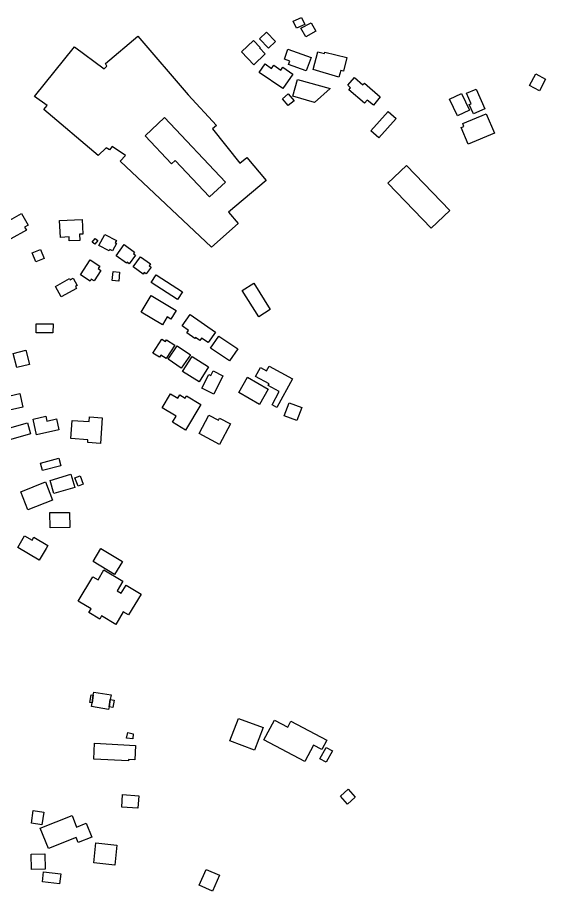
# Model space of a CAD drawing. Header units: metres. Extents: x -30816 to -28918, y -46789 to -43839.
# Drawn here: x -30272.3 to -30043.2, y -46141.5 to -45765.1 of the extents above; entities that cross this region are included whole.
import ezdxf

# ---------------------------------------------------------------- set-up
doc = ezdxf.new("R2010")
doc.units = ezdxf.units.M
doc.header["$MEASUREMENT"] = 0

msp = doc.modelspace()

# ---------------------------------------------------------------- linework, layer by layer
for points in [[(-30151.32, -45769.83), (-30152.72, -45766.76), (-30149.1, -45765.11), (-30147.69, -45768.17), (-30151.32, -45769.83)], [(-30149.32, -45769.83), (-30144.94, -45767.41), (-30142.89, -45771.04), (-30147.27, -45773.48), (-30149.32, -45769.83)], [(-30220.08, -45773.22), (-30198.29, -45798.68), (-30185.94, -45812.03), (-30187.64, -45813.48), (-30175.78, -45828.28), (-30172.75, -45825.91), (-30164.38, -45835.82), (-30180.71, -45849.56), (-30176.6, -45854.41), (-30188.06, -45864.78), (-30227.66, -45827.48), (-30225.47, -45825), (-30231.18, -45821.08), (-30232.41, -45822.53), (-30233.73, -45821.64), (-30237.27, -45824.93), (-30260.8, -45805.11), (-30259.41, -45803.34), (-30264.9, -45799.42), (-30247.56, -45777.94), (-30234.7, -45787.44), (-30233.5, -45786.22), (-30234.1, -45785.1), (-30220.08, -45773.22)], [(-30163.44, -45778.44), (-30167.3, -45774.47), (-30164.27, -45771.55), (-30160.4, -45775.51), (-30163.44, -45778.44)], [(-30169.86, -45775.19), (-30167.07, -45778.13), (-30167.27, -45778.32), (-30164.78, -45780.93), (-30169.77, -45785.63), (-30175.05, -45780.06), (-30169.86, -45775.19)], [(-30144.87, -45782.45), (-30146.99, -45788.29), (-30154.72, -45785.51), (-30154.18, -45784.1), (-30156.52, -45783.29), (-30155.01, -45778.94), (-30144.87, -45782.45)], [(-30131.99, -45788.11), (-30132.9, -45791.09), (-30144.08, -45787.68), (-30141.95, -45779.98), (-30139.14, -45780.74), (-30138.99, -45780.15), (-30129.42, -45782.54), (-30130.88, -45788.38), (-30131.99, -45788.11)], [(-30158.04, -45787.97), (-30157.15, -45786.67), (-30152.79, -45789.67), (-30157.17, -45795.98), (-30167.38, -45788.97), (-30164.85, -45785.31), (-30162.09, -45787.21), (-30161.13, -45785.84), (-30158.04, -45787.97)], [(-30045.91, -45796.93), (-30050.22, -45794.65), (-30047.54, -45789.62), (-30043.22, -45791.9), (-30045.91, -45796.93)], [(-30150.84, -45792.01), (-30136.69, -45795.99), (-30143.49, -45801.96), (-30152.9, -45799.31), (-30150.84, -45792.01)], [(-30117.9, -45803.23), (-30120.61, -45801.05), (-30121.7, -45802.34), (-30128.6, -45796.58), (-30127.8, -45795.63), (-30129.06, -45794.51), (-30126.08, -45791.19), (-30122.44, -45794.42), (-30121.72, -45793.6), (-30114.92, -45799.55), (-30117.9, -45803.23)], [(-30069.53, -45804.78), (-30074.55, -45806.95), (-30076.33, -45802.87), (-30075.55, -45802.54), (-30077.54, -45798.01), (-30073.3, -45796.17), (-30069.53, -45804.78)], [(-30154.8, -45798.28), (-30152.31, -45801.25), (-30154.8, -45803.33), (-30157.29, -45800.36), (-30154.8, -45798.28)], [(-30081.38, -45807.76), (-30084.84, -45800.58), (-30079.69, -45798.11), (-30076.23, -45805.29), (-30081.38, -45807.76)], [(-30216.9, -45816.47), (-30205.44, -45828.58), (-30203.91, -45827.15), (-30188.97, -45842.93), (-30182.08, -45836.49), (-30208.5, -45808.58), (-30216.9, -45816.47)], [(-30115.52, -45817.35), (-30119.02, -45814.25), (-30111.52, -45805.86), (-30108.02, -45808.97), (-30115.52, -45817.35)], [(-30076.79, -45820.04), (-30079.8, -45812.9), (-30078.63, -45812.41), (-30079.16, -45811.14), (-30068.96, -45806.87), (-30065.41, -45815.27), (-30076.79, -45820.04)], [(-30111.58, -45836.97), (-30103.54, -45829.32), (-30084.77, -45848.86), (-30092.8, -45856.51), (-30111.58, -45836.97)], [(-30268.36, -45857.42), (-30275.08, -45861.13), (-30275.35, -45860.66), (-30284.28, -45865.61), (-30286.76, -45861.17), (-30285.99, -45860.74), (-30287.62, -45857.84), (-30278.39, -45852.74), (-30277.62, -45854.14), (-30270.47, -45850.18), (-30267.66, -45855.21), (-30269.14, -45856.03), (-30268.36, -45857.42)], [(-30253.95, -45853.22), (-30244.26, -45852.76), (-30243.97, -45859.05), (-30245.29, -45859.12), (-30245.16, -45861.82), (-30249.79, -45862.04), (-30249.86, -45860.33), (-30253.61, -45860.5), (-30253.95, -45853.22)], [(-30238.73, -45863.42), (-30239.79, -45862.57), (-30238.52, -45861), (-30237.47, -45861.85), (-30238.73, -45863.42)], [(-30229.36, -45861.88), (-30229.85, -45862.77), (-30229.29, -45863.08), (-30231.04, -45866.3), (-30232.16, -45865.7), (-30232.52, -45866.36), (-30236.93, -45863.98), (-30234.33, -45859.2), (-30229.36, -45861.88)], [(-30229.52, -45868.49), (-30226, -45863.65), (-30221.48, -45866.92), (-30221.98, -45867.6), (-30221.09, -45868.25), (-30223.76, -45871.91), (-30224.65, -45871.27), (-30225, -45871.74), (-30229.52, -45868.49)], [(-30265.88, -45867.22), (-30262.29, -45865.78), (-30260.7, -45869.67), (-30264.3, -45871.12), (-30265.88, -45867.22)], [(-30240.25, -45878.59), (-30240.79, -45879.43), (-30244.98, -45876.75), (-30240.78, -45870.25), (-30236.59, -45872.92), (-30237.3, -45874.02), (-30236.05, -45874.82), (-30239.01, -45879.4), (-30240.25, -45878.59)], [(-30215.19, -45872.84), (-30214.33, -45873.46), (-30216.42, -45876.35), (-30217.28, -45875.74), (-30217.74, -45876.39), (-30222.06, -45873.32), (-30218.85, -45868.87), (-30214.54, -45871.95), (-30215.19, -45872.84)], [(-30230.8, -45875.29), (-30227.97, -45875.56), (-30228.35, -45879.49), (-30231.18, -45879.22), (-30230.8, -45875.29)], [(-30255.78, -45881.72), (-30249.66, -45878.34), (-30249.39, -45878.84), (-30248.12, -45878.13), (-30246.29, -45881.39), (-30247.09, -45881.83), (-30246.66, -45882.6), (-30253.25, -45886.25), (-30255.78, -45881.72)], [(-30214.24, -45880), (-30212.11, -45876.76), (-30200.73, -45884.17), (-30202.87, -45887.42), (-30214.24, -45880)], [(-30174.75, -45883.5), (-30169.73, -45880.4), (-30162.63, -45891.79), (-30167.65, -45894.89), (-30174.75, -45883.5)], [(-30214.21, -45885.76), (-30203.45, -45892.23), (-30205.68, -45895.91), (-30207.29, -45894.94), (-30209.4, -45898.42), (-30218.55, -45892.92), (-30214.21, -45885.76)], [(-30198.03, -45900.81), (-30200.85, -45898.88), (-30197.42, -45893.95), (-30186.37, -45901.53), (-30189.57, -45906.14), (-30192.4, -45904.2), (-30193.1, -45905.21), (-30195.01, -45903.9), (-30195.32, -45904.34), (-30198.81, -45901.94), (-30198.03, -45900.81)], [(-30264.19, -45901.86), (-30264.15, -45897.98), (-30256.83, -45898.03), (-30256.85, -45901.91), (-30264.19, -45901.86)], [(-30210.08, -45911.5), (-30210.72, -45912.49), (-30213.57, -45910.63), (-30209.65, -45904.62), (-30208.12, -45905.62), (-30207.69, -45904.95), (-30204.08, -45907.27), (-30207.79, -45912.98), (-30210.08, -45911.5)], [(-30188.49, -45908.56), (-30184.95, -45903.35), (-30176.75, -45908.88), (-30180.28, -45914.09), (-30188.49, -45908.56)], [(-30274.07, -45910.82), (-30268.62, -45909.42), (-30267.01, -45915.58), (-30272.47, -45916.98), (-30274.07, -45910.82)], [(-30206.92, -45913.32), (-30202.95, -45907.56), (-30197.25, -45911.48), (-30201.23, -45917.22), (-30206.92, -45913.32)], [(-30200.65, -45918.6), (-30196.5, -45912.1), (-30189.34, -45916.63), (-30193.48, -45923.13), (-30200.65, -45918.6)], [(-30158.73, -45927.36), (-30163.55, -45924.75), (-30163.1, -45923.94), (-30168.97, -45920.76), (-30166.84, -45916.85), (-30164.19, -45918.29), (-30163.11, -45916.3), (-30152.98, -45921.78), (-30159.77, -45934.2), (-30161.85, -45933.06), (-30158.73, -45927.36)], [(-30187.15, -45928.43), (-30192.31, -45925.84), (-30189.33, -45919.96), (-30188.46, -45920.38), (-30187.43, -45918.34), (-30183.13, -45920.5), (-30187.15, -45928.43)], [(-30176.3, -45927.76), (-30172.48, -45921.17), (-30163.47, -45926.34), (-30167.29, -45932.94), (-30176.3, -45927.76)], [(-30271.29, -45928.19), (-30269.92, -45934.04), (-30278.28, -45935.98), (-30277.78, -45938.09), (-30284.9, -45939.74), (-30286.76, -45931.76), (-30271.29, -45928.19)], [(-30203.47, -45938), (-30209.56, -45934.37), (-30205.92, -45928.33), (-30202.74, -45930.23), (-30201.85, -45928.77), (-30199.54, -45930.15), (-30198.96, -45929.21), (-30192.7, -45932.95), (-30199.36, -45944.01), (-30205.05, -45940.62), (-30203.47, -45938)], [(-30156.64, -45937.82), (-30154.46, -45932.18), (-30148.93, -45934.31), (-30151.11, -45939.95), (-30156.64, -45937.82)], [(-30263.93, -45946.1), (-30265.49, -45939.28), (-30259.95, -45938.02), (-30259.48, -45940.12), (-30255.39, -45939.19), (-30254.3, -45943.91), (-30263.93, -45946.1)], [(-30241.67, -45948.24), (-30249.04, -45947.76), (-30248.52, -45939.86), (-30241.14, -45940.35), (-30241.01, -45938.31), (-30235.46, -45938.67), (-30236.2, -45949.81), (-30241.74, -45949.44), (-30241.67, -45948.24)], [(-30185.12, -45939.7), (-30184.66, -45938.86), (-30179.88, -45941.37), (-30184.6, -45950.22), (-30193.48, -45945.54), (-30189.22, -45937.53), (-30185.12, -45939.7)], [(-30280.38, -45949.59), (-30281.73, -45944.82), (-30267.92, -45940.96), (-30266.57, -45945.73), (-30280.38, -45949.59)], [(-30261.35, -45961.61), (-30262.22, -45958.41), (-30254.28, -45956.28), (-30253.41, -45959.49), (-30261.35, -45961.61)], [(-30267.69, -45978.66), (-30270.84, -45970.75), (-30260.15, -45966.51), (-30256.99, -45974.43), (-30267.69, -45978.66)], [(-30247.42, -45968.93), (-30256.46, -45971.56), (-30258.13, -45965.83), (-30249.1, -45963.2), (-30247.42, -45968.93)], [(-30245.94, -45968.31), (-30247.3, -45964.76), (-30245.11, -45963.92), (-30243.75, -45967.49), (-30245.94, -45968.31)], [(-30258.08, -45986.42), (-30258.17, -45979.84), (-30249.69, -45979.73), (-30249.6, -45986.32), (-30258.08, -45986.42)], [(-30259.85, -45995.32), (-30262.85, -46000.39), (-30272.13, -45994.94), (-30269.13, -45989.87), (-30265.94, -45991.73), (-30265.22, -45990.52), (-30259.13, -45994.1), (-30259.85, -45995.32)], [(-30239.49, -46001.06), (-30236.07, -45995.45), (-30226.77, -46001.06), (-30230.18, -46006.68), (-30239.49, -46001.06)], [(-30227.26, -46014.77), (-30225.12, -46011.24), (-30218.65, -46015.12), (-30224.14, -46024.18), (-30226.35, -46022.85), (-30229.64, -46028.31), (-30235.77, -46024.64), (-30236.58, -46025.98), (-30241.31, -46023.15), (-30240.35, -46021.54), (-30245.91, -46018.22), (-30239.53, -46007.62), (-30237.32, -46008.94), (-30234.74, -46004.66), (-30226.51, -46009.58), (-30229, -46013.73), (-30227.26, -46014.77)], [(-30239.91, -46062.25), (-30240.87, -46062.09), (-30240.33, -46058.86), (-30239.37, -46059.02), (-30239.91, -46062.25)], [(-30240.19, -46063.91), (-30239.91, -46062.25), (-30239.37, -46059.02), (-30239.14, -46057.63), (-30231.68, -46058.87), (-30232.01, -46060.81), (-30232.54, -46063.98), (-30232.73, -46065.15), (-30240.19, -46063.91)], [(-30232.01, -46060.81), (-30230.37, -46061.08), (-30230.9, -46064.25), (-30232.54, -46063.98), (-30232.01, -46060.81)], [(-30180.09, -46078.81), (-30176.44, -46069.04), (-30165.74, -46073), (-30169.4, -46082.78), (-30180.09, -46078.81)], [(-30153.66, -46070.29), (-30138.13, -46078.41), (-30140.27, -46082.47), (-30143.82, -46080.61), (-30147.6, -46087.7), (-30165.38, -46078.31), (-30160.82, -46069.75), (-30154.99, -46072.83), (-30153.66, -46070.29)], [(-30222.02, -46075.78), (-30222.22, -46077.83), (-30225.03, -46077.6), (-30224.45, -46075.19), (-30222.02, -46075.78)], [(-30224.06, -46086.91), (-30224.09, -46087.46), (-30239.15, -46086.68), (-30238.78, -46079.84), (-30221.09, -46080.77), (-30221.42, -46087.04), (-30224.06, -46086.91)], [(-30141.07, -46086.57), (-30138.37, -46081.65), (-30135.71, -46083.1), (-30138.41, -46088.02), (-30141.07, -46086.57)], [(-30227.04, -46107.53), (-30226.66, -46102.09), (-30219.62, -46102.57), (-30220, -46108.01), (-30227.04, -46107.53)], [(-30132.22, -46102.72), (-30128.88, -46099.73), (-30125.79, -46103.17), (-30129.14, -46106.16), (-30132.22, -46102.72)], [(-30266.23, -46114.49), (-30265.47, -46109.01), (-30260.88, -46109.65), (-30261.64, -46115.13), (-30266.23, -46114.49)], [(-30246.83, -46120.7), (-30258.8, -46125.49), (-30262.35, -46116.68), (-30248.6, -46111.18), (-30246.59, -46116.15), (-30242.39, -46114.53), (-30240.05, -46120.52), (-30245.99, -46122.83), (-30246.83, -46120.7)], [(-30239.15, -46131.6), (-30238.2, -46122.95), (-30229.09, -46123.95), (-30230.05, -46132.6), (-30239.15, -46131.6)], [(-30266.11, -46134.48), (-30266.25, -46127.89), (-30260.44, -46127.77), (-30260.3, -46134.36), (-30266.11, -46134.48)], [(-30261.43, -46139.87), (-30260.89, -46135.52), (-30253.47, -46136.42), (-30254, -46140.77), (-30261.43, -46139.87)], [(-30193.46, -46141.35), (-30190.43, -46134.51), (-30184.63, -46137.04), (-30187.66, -46143.9), (-30193.46, -46141.35)]]:
    msp.add_lwpolyline(points)

doc.saveas('drawing.dxf')
